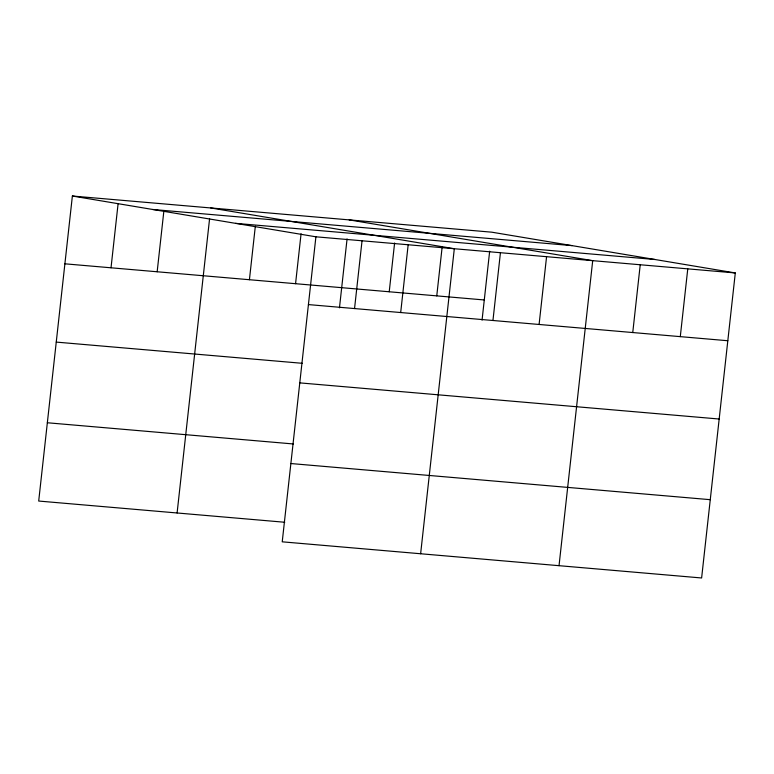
<?xml version="1.0" encoding="UTF-8"?>
<svg xmlns="http://www.w3.org/2000/svg" width="774" height="774" viewBox="0 0 774 774"><rect width="100%" height="100%" fill="white"/><g stroke="black" fill="none" stroke-linecap="round" stroke-linejoin="round"><path stroke-width="1.16" d="M72.379 196.025L315.908 236.805L282.229 541.819L701.621 577.975L735.3 272.951L491.771 232.181L72.379 196.025L38.7 501.049L284.745 522.256M111.021 267.794L118.112 203.572M157.161 271.771L163.856 211.118M177.101 512.978L209.59 218.665M249.422 279.724L255.333 226.202M295.562 283.7L301.076 233.748M339.467 307.839L347.071 238.914M354.55 308.565L362.038 240.782M389.225 291.769L394.605 243.007M400.69 312.541L408.169 244.758M436.759 295.871L442.138 247.109M420.63 553.749L454.309 248.735L210.78 207.954M482.057 320.126L489.671 251.202M492.951 320.494L500.439 252.711M539.091 324.47L546.57 256.687M559.031 565.678L592.71 260.664L349.18 219.884M632.755 332.549L640.233 264.756M680.288 336.642L687.767 268.859M152.739 209.483L572.131 245.629M235.538 223.347L654.939 259.493M315.908 236.805L735.3 272.951M64.89 263.818L484.282 299.964M308.42 304.588L727.812 340.734M56.25 342.098L302.295 363.306M299.78 382.878L719.172 419.024M47.34 422.759L293.385 443.966M290.869 463.539L710.271 499.685"/></g></svg>
